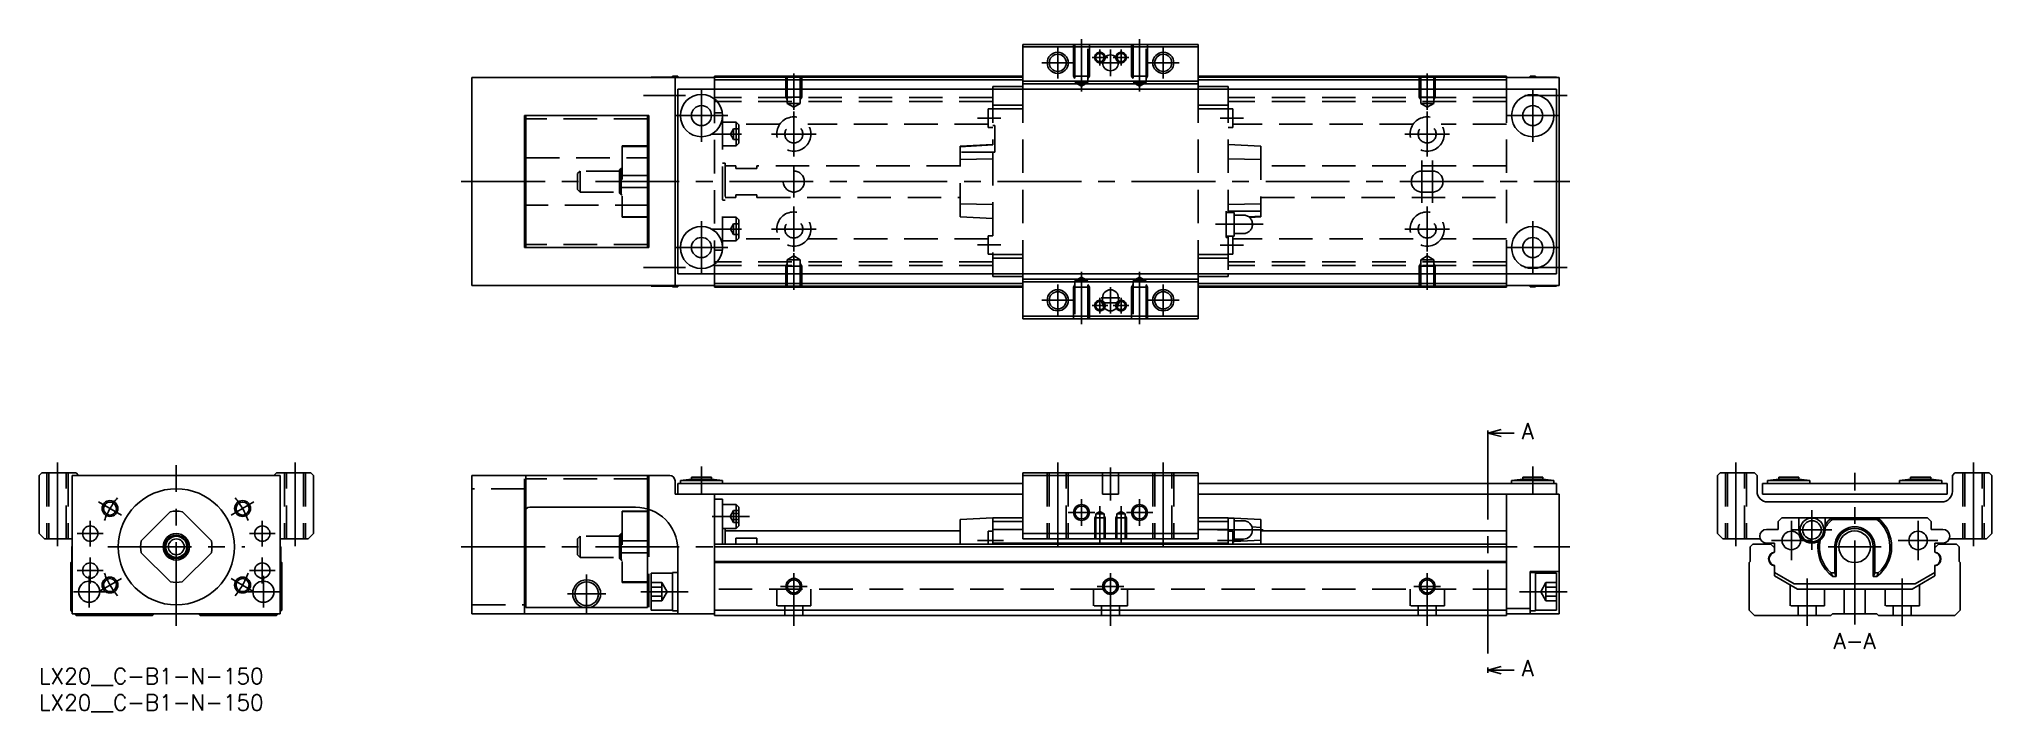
# Model space of a CAD drawing. Extents: x 0 to 370, y -8 to 119.
import ezdxf

# ---------------------------------------------------------------- set-up
doc = ezdxf.new("R2010")
doc.units = 0
doc.header["$LTSCALE"] = 0.5
doc.linetypes.add('CENTER', pattern=[50.8, 31.75, -6.35, 6.35, -6.35])
doc.linetypes.add('DASHED', pattern=[19.05, 12.7, -6.35])
doc.layers.get('0').update_dxf_attribs({"linetype": 'CONTINUOUS'})
for name, color, linetype in [('MSM_CENTER', 1, 'CENTER'), ('MSM_CONTINUOUS', 7, 'CONTINUOUS'), ('MSM_DASHED', 4, 'DASHED'), ('MSM_NARROW', 5, 'CONTINUOUS'), ('MSM_PART_NUMBER', 7, 'CONTINUOUS')]:
    doc.layers.add(name, color=color, linetype=linetype)
doc.styles.get("Standard").update_dxf_attribs({"font": 'txt.shx', "height": 1, "bigfont": 'bigfont.shx'})

# ---------------------------------------------------------------- blocks, each defined once
blk = doc.blocks.new('*U2')
at = {"layer": 'MSM_PART_NUMBER'}
blk.add_text('LX20__C-B1-N-150', height=3, dxfattribs=at).set_placement((0, -3))
blk = doc.blocks.new('*U3')
at = {"layer": 'MSM_PART_NUMBER'}
blk.add_text('LX20__C-B1-N-150', height=3, dxfattribs=at).set_placement((0, -8))

msp = doc.modelspace()

# ---------------------------------------------------------------- linework, layer by layer
for p, q in [((180.7, 110.2), (180.7, 109.7)), ((225.3, 110.2), (225.3, 109.7)), ((180.7, 74.7), (180.7, 74.2)), ((225.3, 74.7), (225.3, 74.2))]:
    msp.add_line(p, q)
at = {"layer": 'MSM_CENTER'}
for p, q in [((197.5, 119.2), (197.5, 109.29)), ((208.5, 119.2), (208.5, 109.29)), ((193, 117.7), (193, 111.7)), ((199.5, 115.7), (202.5, 115.7)), ((201, 117.2), (201, 114.2)), ((203, 112.2), (203, 117.2)), ((206.5, 115.7), (203.5, 115.7)), ((205, 117.2), (205, 114.2)), ((213, 117.7), (213, 111.7)), ((143, 112.7), (143, 105.79)), ((190, 114.7), (196, 114.7)), ((201, 114.7), (205, 114.7)), ((210, 114.7), (216, 114.7)), ((263, 112.7), (263, 105.79)), ((114.5, 108.5), (122.5, 108.5)), ((125.5, 99.7), (125.5, 109.7)), ((281.5, 108.5), (289.5, 108.5)), ((283, 99.7), (283, 109.7)), ((120.5, 104.7), (130.5, 104.7)), ((143, 96.95), (143, 105.45)), ((177.8, 104.2), (182.2, 104.2)), ((223.8, 104.2), (228.2, 104.2)), ((263, 96.95), (263, 105.45)), ((278, 104.7), (288, 104.7)), ((127.5, 101.2), (133.1, 101.2)), ((138.75, 101.2), (147.25, 101.2)), ((258.75, 101.2), (267.25, 101.2)), ((143, 89.2), (143, 95.2)), ((262, 96.2), (262, 88.2)), ((264, 96.2), (264, 88.2)), ((80, 92.2), (290, 92.2)), ((143, 78.95), (143, 87.45)), ((263, 78.95), (263, 87.45)), ((125.5, 74.7), (125.5, 84.7)), ((127.5, 83.2), (133.1, 83.2)), ((138.75, 83.2), (147.25, 83.2)), ((231.9, 84.1), (222.9, 84.1)), ((258.75, 83.2), (267.25, 83.2)), ((283, 74.7), (283, 84.7)), ((120.5, 79.7), (130.5, 79.7)), ((143, 71.7), (143, 78.61)), ((177.8, 80.2), (182.2, 80.2)), ((223.8, 80.15), (228.2, 80.15)), ((263, 71.7), (263, 78.61)), ((278, 79.7), (288, 79.7)), ((114.5, 75.9), (122.5, 75.9)), ((197.5, 65.2), (197.5, 75.11)), ((208.5, 65.2), (208.5, 75.11)), ((281.5, 75.9), (289.5, 75.9)), ((193, 66.7), (193, 72.7)), ((203, 72.2), (203, 67.2)), ((213, 66.7), (213, 72.7)), ((190, 69.7), (196, 69.7)), ((199.5, 68.7), (202.5, 68.7)), ((201, 67.2), (201, 70.2)), ((201.25, 70.2), (204.75, 70.2)), ((201.25, 69.2), (204.75, 69.2)), ((206.5, 68.7), (203.5, 68.7)), ((205, 67.2), (205, 70.2)), ((210, 69.7), (216, 69.7)), ((274.5, 44.04), (274.5, 0.13)), ((3.5, 39), (3.5, 22.5)), ((26, 8), (26, 38.5)), ((48.5, 39), (48.5, 22.5)), ((125.5, 33), (125.5, 38.2)), ((193, 39), (193, 22.5)), ((203, 38), (203, 31.8)), ((213, 39), (213, 22.5)), ((283, 33), (283, 38.2)), ((321.5, 39), (321.5, 22.5)), ((344, 8.3), (344, 37)), ((366.5, 39), (366.5, 22.5)), ((11.28, 31.5), (15.61, 29)), ((40.72, 31.5), (36.39, 29)), ((197.5, 27), (197.5, 32)), ((201, 30.7), (201, 23.5)), ((205, 30.7), (205, 23.5)), ((208.5, 27), (208.5, 32)), ((335.9, 22.45), (335.9, 29.95)), ((9.7, 23.05), (9.7, 27.95)), ((42.3, 23.05), (42.3, 27.95)), ((127.5, 28.75), (134.6, 28.75)), ((195, 29.5), (200, 29.5)), ((206, 29.5), (211, 29.5)), ((231.9, 26.2), (223.3, 26.2)), ((332, 20.45), (332, 27.95)), ((332.15, 26.2), (339.65, 26.2)), ((356, 20.45), (356, 27.95)), ((7.25, 25.5), (12.15, 25.5)), ((13, 23), (39, 23)), ((39.85, 25.5), (44.75, 25.5)), ((80, 23), (290, 23)), ((177.8, 24.2), (182.7, 24.2)), ((223.3, 24.2), (228.2, 24.2)), ((328.25, 24.2), (335.75, 24.2)), ((339, 23), (349, 23)), ((352.25, 24.2), (359.75, 24.2)), ((7.25, 18.5), (12.15, 18.5)), ((9.7, 16.05), (9.7, 20.95)), ((39.85, 18.5), (44.75, 18.5)), ((42.3, 16.05), (42.3, 20.95)), ((9.5, 11.5), (9.5, 17.5)), ((15.61, 17), (11.28, 14.5)), ((36.39, 17), (40.72, 14.5)), ((42.5, 11.5), (42.5, 17.5)), ((103.75, 10.45), (103.75, 17.75)), ((140.5, 15.5), (145.5, 15.5)), ((143, 8), (143, 18)), ((200.5, 15.5), (205.5, 15.5)), ((203, 8), (203, 18)), ((260.5, 15.5), (265.5, 15.5)), ((263, 8), (263, 18)), ((335, 8), (335, 17)), ((353, 8), (353, 17)), ((6.5, 14.5), (12.5, 14.5)), ((39.5, 14.5), (45.5, 14.5)), ((100.1, 14.1), (107.4, 14.1)), ((114, 14.5), (123, 14.5)), ((289.5, 14.5), (280.5, 14.5))]:
    msp.add_line(p, q, dxfattribs=at)
for start, end in [(140.1188, 159.8812), (20.1188, 39.8812), (200.1188, 219.8812), (320.1188, 339.8812)]:
    msp.add_arc((26, 23), 14.5, start, end, dxfattribs=at)
at = {"layer": 'MSM_CONTINUOUS'}
for p, q in [((186.4, 118.2), (219.6, 118.2)), ((186.4, 109.7), (186.4, 118.2)), ((186.4, 117.7), (219.6, 117.7)), ((219.6, 109.7), (219.6, 118.2)), ((128, 111.9), (82, 111.9)), ((82, 72.5), (82, 111.9)), ((116, 112), (116, 111.9)), ((120, 112), (116, 112)), ((120, 112.15), (120, 111.9)), ((121, 112.15), (120, 112.15)), ((120.5, 72.5), (120.5, 111.9)), ((121, 112.15), (121, 111.9)), ((128, 109.7), (128, 112.2)), ((186.4, 112.2), (128, 112.2)), ((186.4, 112), (128, 112)), ((186.4, 111.5), (128, 111.5)), ((186.4, 111.2), (219.6, 111.2)), ((278, 112.2), (219.6, 112.2)), ((278, 112), (219.6, 112)), ((278, 111.5), (219.6, 111.5)), ((278, 112.2), (278, 109.7)), ((288, 111.9), (278, 111.9)), ((283.5, 112.15), (282.5, 112.15)), ((282.5, 112.15), (282.5, 111.9)), ((283.5, 112.15), (283.5, 111.9)), ((287.5, 112), (283.5, 112)), ((287.5, 112), (287.5, 111.9)), ((288, 111.9), (288, 72.5)), ((121, 74.7), (121, 109.7)), ((287.5, 109.7), (121, 109.7)), ((186.4, 110.2), (180.7, 110.2)), ((186.4, 110.7), (219.6, 110.7)), ((225.3, 110.2), (219.6, 110.2)), ((287.5, 74.7), (287.5, 109.7)), ((92, 104.7), (115.5, 104.7)), ((92, 79.7), (92, 104.7)), ((92.25, 104.7), (92.25, 79.7)), ((115.25, 104.7), (115.25, 79.7)), ((115.5, 104.7), (115.5, 79.7)), ((92, 96.7), (92.25, 96.7)), ((115.5, 98.95), (115.25, 98.95)), ((115.5, 98.86), (115.25, 98.86)), ((115.25, 93.32), (115.5, 93.32)), ((115.5, 91.08), (115.25, 91.08)), ((92.25, 87.7), (92, 87.7)), ((115.25, 85.54), (115.5, 85.54)), ((115.25, 85.45), (115.5, 85.45)), ((115.5, 79.7), (92, 79.7)), ((287.5, 74.7), (121, 74.7)), ((128, 72.2), (128, 74.7)), ((180.7, 74.2), (186.4, 74.2)), ((186.4, 74.7), (186.4, 66.2)), ((219.6, 74.7), (219.6, 66.2)), ((219.6, 74.2), (225.3, 74.2)), ((278, 74.7), (278, 72.2)), ((128, 72.5), (82, 72.5)), ((116, 72.5), (116, 72.4)), ((116, 72.4), (120, 72.4)), ((120, 72.5), (120, 72.25)), ((120, 72.25), (121, 72.25)), ((121, 72.5), (121, 72.25)), ((186.4, 72.9), (128, 72.9)), ((186.4, 72.4), (128, 72.4)), ((186.4, 72.2), (128, 72.2)), ((186.4, 73.7), (219.6, 73.7)), ((186.4, 73.2), (219.6, 73.2)), ((278, 72.9), (219.6, 72.9)), ((278, 72.4), (219.6, 72.4)), ((278, 72.2), (219.6, 72.2)), ((288, 72.5), (278, 72.5)), ((282.5, 72.5), (282.5, 72.25)), ((282.5, 72.25), (283.5, 72.25)), ((283.5, 72.5), (283.5, 72.25)), ((283.5, 72.4), (287.5, 72.4)), ((287.5, 72.5), (287.5, 72.4)), ((186.4, 66.7), (219.6, 66.7)), ((201.5, 70.2), (201.5, 69.2)), ((204.5, 69.2), (204.5, 70.2)), ((186.4, 66.2), (219.6, 66.2)), ((274.5, 44.54), (277, 45.21)), ((274.5, 45.04), (274.5, 44.04)), ((277, 43.87), (274.5, 44.54)), ((274.5, 44.54), (279.5, 44.54)), ((0.5, 37), (0, 36.5)), ((7, 37), (0.5, 37)), ((7.5, 36.5), (7, 37)), ((45, 37), (44.5, 36.5)), ((51.5, 37), (45, 37)), ((52, 36.5), (51.5, 37)), ((186.4, 37), (219.6, 37)), ((186.4, 24.5), (186.4, 37)), ((219.6, 24.5), (219.6, 37)), ((318, 36.5), (318.5, 37)), ((318.5, 37), (325, 37)), ((325, 37), (325.5, 36.5)), ((362.5, 36.5), (363, 37)), ((363, 37), (369.5, 37)), ((369.5, 37), (370, 36.5)), ((0, 36.5), (0, 25.5)), ((6.3, 36.5), (6.3, 10.3)), ((45.7, 36.5), (6.3, 36.5)), ((45.7, 36.5), (45.7, 10.3)), ((52, 25.5), (52, 36.5)), ((82, 36.5), (82, 10.3)), ((119.5, 36.5), (82, 36.5)), ((120.5, 33), (120.5, 35.5)), ((121, 35), (121, 33)), ((186.4, 35), (121, 35)), ((123.6, 35.8), (121.5, 35.55)), ((129.5, 35.55), (121.5, 35.55)), ((121.5, 35.55), (121.5, 35)), ((123.6, 36.2), (123.6, 35.8)), ((127.4, 36.2), (123.6, 36.2)), ((127.4, 35.8), (123.6, 35.8)), ((127.4, 35.8), (127.4, 36.2)), ((129.5, 35.55), (127.4, 35.8)), ((129.5, 35), (129.5, 35.55)), ((186.4, 36.5), (219.6, 36.5)), ((287.5, 35), (219.6, 35)), ((281.1, 35.8), (279, 35.55)), ((279, 35.55), (279, 35)), ((287, 35.55), (279, 35.55)), ((281.1, 36.2), (281.1, 35.8)), ((284.9, 36.2), (281.1, 36.2)), ((284.9, 35.8), (281.1, 35.8)), ((284.9, 35.8), (284.9, 36.2)), ((287, 35.55), (284.9, 35.8)), ((287, 35), (287, 35.55)), ((287.5, 33), (287.5, 35)), ((318, 25.5), (318, 36.5)), ((325.5, 36.5), (325.5, 33.5)), ((326.5, 35), (361.5, 35)), ((326.5, 35), (326.5, 33)), ((329.6, 35.8), (327.5, 35.55)), ((335.5, 35.55), (327.5, 35.55)), ((327.5, 35.55), (327.5, 35)), ((333.4, 36.2), (329.6, 36.2)), ((329.6, 36.2), (329.6, 35.8)), ((333.4, 35.8), (329.6, 35.8)), ((333.4, 35.8), (333.4, 36.2)), ((335.5, 35.55), (333.4, 35.8)), ((335.5, 35), (335.5, 35.55)), ((354.6, 35.8), (352.5, 35.55)), ((360.5, 35.55), (352.5, 35.55)), ((352.5, 35.55), (352.5, 35)), ((358.4, 36.2), (354.6, 36.2)), ((354.6, 36.2), (354.6, 35.8)), ((358.4, 35.8), (354.6, 35.8)), ((358.4, 35.8), (358.4, 36.2)), ((360.5, 35.55), (358.4, 35.8)), ((360.5, 35), (360.5, 35.55)), ((361.5, 35), (361.5, 33)), ((362.5, 33.5), (362.5, 36.5)), ((370, 36.5), (370, 25.5)), ((24.88, 29.66), (19.34, 24.12)), ((32.66, 24.12), (27.12, 29.66)), ((92.25, 30.16), (92.25, 11.5)), ((113, 30.5), (93, 30.5)), ((115.25, 30.18), (115.25, 11.5)), ((115.5, 29.75), (115.25, 29.75)), ((115.5, 29.66), (115.25, 29.66)), ((115.5, 30.1), (115.5, 27.42)), ((186.4, 33), (120.5, 33)), ((128, 33), (128, 10)), ((129.5, 32), (128, 32)), ((129.5, 23.5), (129.5, 32)), ((132.1, 31), (129.5, 31)), ((132.6, 30.5), (132.1, 31)), ((132.1, 31), (132.1, 26.5)), ((132.6, 30.5), (132.6, 27)), ((288, 33), (219.6, 33)), ((278, 33), (278, 10)), ((288, 33), (288, 10.3)), ((361.5, 33), (326.5, 33)), ((327.5, 31.5), (360.5, 31.5)), ((92, 29.5), (92, 10.3)), ((92, 27.42), (92.25, 27.42)), ((115.25, 27.42), (115.5, 27.42)), ((129.5, 26.5), (132.1, 26.5)), ((130, 26.5), (130, 23.5)), ((174.5, 26), (130, 26)), ((132.1, 26.5), (132.6, 27)), ((174.5, 28.2), (180.7, 28.5)), ((174.5, 23.5), (174.5, 28.2)), ((180.7, 25.95), (179.8, 25.95)), ((179.8, 25.95), (179.8, 23.5)), ((180.7, 28.5), (186.4, 28.5)), ((180.7, 28.5), (180.7, 23.5)), ((180.7, 27.79), (186.4, 27.79)), ((180.7, 26.3), (186.4, 26.3)), ((219.6, 28.5), (225.3, 28.5)), ((219.6, 27.79), (225.3, 27.79)), ((219.6, 26.3), (225.3, 26.3)), ((225.3, 28.5), (226.32, 28.45)), ((225.3, 28.5), (225.3, 23.5)), ((226.4, 28.45), (225.3, 28.45)), ((226.2, 25.95), (225.3, 25.95)), ((226.2, 25.95), (226.2, 23.5)), ((226.4, 28.45), (231.5, 28.2)), ((226.4, 23.95), (226.4, 28.45)), ((228.15, 27.95), (226.4, 27.95)), ((231.5, 26.63), (229.8, 26.79)), ((231.5, 28.2), (231.5, 23.5)), ((278, 26), (231.5, 26)), ((329.5, 26.3), (327.3, 26.3)), ((330.21, 28.5), (329.5, 27.79)), ((329.5, 27.79), (329.5, 26.3)), ((357.79, 28.5), (330.21, 28.5)), ((333.4, 26.2), (333.4, 28.5)), ((338.4, 28.5), (338.4, 26.2)), ((339.67, 28.5), (339.81, 28.2)), ((348.19, 28.2), (339.81, 28.2)), ((348.19, 28.2), (348.33, 28.5)), ((358.5, 27.79), (357.79, 28.5)), ((358.5, 26.3), (358.5, 27.79)), ((360.7, 26.3), (358.5, 26.3)), ((0, 25.5), (1, 24.5)), ((1, 24.5), (6.3, 24.5)), ((6.2, 23), (6.3, 23.1)), ((6.2, 20.2), (6.2, 23)), ((45.7, 24.5), (51, 24.5)), ((45.7, 23.1), (45.8, 23)), ((45.8, 23), (45.8, 20.2)), ((51, 24.5), (52, 25.5)), ((121, 10.3), (121, 22.5)), ((278, 23.5), (128, 23.5)), ((278, 23), (128, 23)), ((132, 24.66), (136, 24.66)), ((132, 24.66), (132, 23.5)), ((136, 24.66), (136, 23.5)), ((180.7, 23.7), (225.3, 23.7)), ((186.4, 25.5), (219.6, 25.5)), ((186.4, 24.5), (219.6, 24.5)), ((226.2, 23.95), (226.4, 23.95)), ((226.4, 24.45), (228.15, 24.45)), ((226.4, 24.03), (231.5, 24.23)), ((319, 24.5), (318, 25.5)), ((326.1, 24.5), (319, 24.5)), ((324.2, 23), (324.7, 23.5)), ((324.2, 20.2), (324.2, 23)), ((324.7, 23.5), (328.1, 23.5)), ((327.3, 23.7), (328.8, 23.7)), ((328.1, 23.5), (328.8, 22.8)), ((328.8, 23.7), (328.8, 21.96)), ((340.21, 22.68), (340.21, 18.04)), ((340.5, 23), (340.5, 17.38)), ((347.5, 23), (347.5, 17.38)), ((347.79, 18.04), (347.79, 22.68)), ((359.2, 23.7), (360.7, 23.7)), ((359.2, 21.96), (359.2, 23.7)), ((359.2, 22.8), (359.9, 23.5)), ((359.9, 23.5), (363.3, 23.5)), ((369, 24.5), (361.9, 24.5)), ((363.3, 23.5), (363.8, 23)), ((363.8, 23), (363.8, 20.2)), ((370, 25.5), (369, 24.5)), ((6, 20), (6.2, 20.2)), ((6, 11), (6, 20)), ((19.34, 21.88), (24.88, 16.34)), ((27.12, 16.34), (32.66, 21.88)), ((45.8, 20.2), (46, 20)), ((46, 20), (46, 11)), ((278, 20.2), (128, 20.2)), ((278, 20), (128, 20)), ((324, 20), (324.2, 20.2)), ((324, 11), (324, 20)), ((328.8, 19.44), (328.8, 17.5)), ((359.2, 17.5), (359.2, 19.44)), ((363.8, 20.2), (364, 20)), ((364, 20), (364, 11)), ((120, 18), (116, 18)), ((116, 18), (116, 11)), ((121, 18.15), (120, 18.15)), ((120, 18.15), (120, 10.85)), ((288, 18.3), (282.5, 18.3)), ((282.5, 18.3), (282.5, 10.3)), ((283.5, 18.15), (282.5, 18.15)), ((283.5, 18.15), (283.5, 10.85)), ((287.5, 18), (283.5, 18)), ((287.5, 18), (287.5, 11)), ((328.8, 18.16), (332.54, 16)), ((328.8, 17.5), (333.13, 15)), ((332.54, 16), (355.46, 16)), ((333.13, 15), (354.87, 15)), ((340.21, 18.04), (339.53, 18.04)), ((340.5, 17.38), (339.83, 17.38)), ((340.21, 18.04), (340.5, 17.38)), ((347.5, 17.38), (347.79, 18.04)), ((348.17, 17.38), (347.5, 17.38)), ((348.47, 18.04), (347.79, 18.04)), ((354.87, 15), (359.2, 17.5)), ((355.46, 16), (359.2, 18.16)), ((103.24, 11.5), (92.25, 11.5)), ((115.25, 11.5), (104.26, 11.5)), ((282.5, 11.3), (278, 11.3)), ((6.3, 10.7), (6, 11)), ((45.7, 10.3), (6.3, 10.3)), ((7, 10), (6.7, 10.3)), ((21.5, 10), (7, 10)), ((21.8, 10.3), (21.5, 10)), ((30.5, 10), (30.2, 10.3)), ((45, 10), (30.5, 10)), ((45.3, 10.3), (45, 10)), ((46, 11), (45.7, 10.7)), ((82, 10.3), (128, 10.3)), ((116, 11), (120, 11)), ((120, 10.85), (121, 10.85)), ((278, 11), (128, 11)), ((278, 10), (128, 10)), ((288, 10.3), (278, 10.3)), ((282.5, 10.85), (283.5, 10.85)), ((283.5, 11), (287.5, 11)), ((325, 10), (324, 11)), ((339.5, 10), (325, 10)), ((339.8, 10.3), (339.5, 10)), ((348.2, 10.3), (339.8, 10.3)), ((348.5, 10), (348.2, 10.3)), ((363, 10), (348.5, 10)), ((364, 11), (363, 10)), ((274.5, -0.37), (277, 0.3)), ((274.5, 0.13), (274.5, -0.87)), ((277, -1.04), (274.5, -0.37)), ((274.5, -0.37), (279.5, -0.37))]:
    msp.add_line(p, q, dxfattribs=at)
for centre, radius in [((193, 114.7), 1.62), ((203, 114.7), 1.5), ((213, 114.7), 1.62), ((125.5, 104.7), 4), ((283, 104.7), 4), ((125.5, 104.7), 1.9), ((283, 104.7), 1.9), ((125.5, 79.7), 4), ((125.5, 79.7), 1.9), ((283, 79.7), 4), ((283, 79.7), 1.9), ((193, 69.7), 1.62), ((213, 69.7), 1.62), ((26, 23), 11), ((13.44, 30.25), 1.23), ((38.56, 30.25), 1.23), ((197.5, 29.5), 1.23), ((208.5, 29.5), 1.23), ((9.7, 25.5), 1.45), ((42.3, 25.5), 1.45), ((332, 24.2), 1.75), ((335.9, 26.2), 2.25), ((335.9, 26.2), 1.75), ((344, 23), 3), ((356, 24.2), 1.75), ((26, 23), 2.5), ((26, 23), 2.2), ((26, 23), 2), ((26, 23), 1.5), ((9.7, 18.5), 1.45), ((42.3, 18.5), 1.45), ((9.5, 14.5), 2), ((13.44, 15.75), 1.23), ((38.56, 15.75), 1.23), ((42.5, 14.5), 2), ((103.75, 14.1), 2.65), ((103.75, 14.1), 2.25), ((143, 15.5), 1.23), ((203, 15.5), 1.23), ((263, 15.5), 1.23)]:
    msp.add_circle(centre, radius, dxfattribs=at)
for centre, radius, start, end in [((203, 70.2), 1.5, 0, 180), ((203, 69.2), 1.5, 180, 0), ((119.5, 35.5), 1, 0, 90), ((327.5, 33.5), 2, 180, 270), ((360.5, 33.5), 2, 270, 0), ((26, 23), 6.75, 80.4309, 99.5691), ((93, 29.5), 1, 90, 180), ((113, 22.5), 8, 0, 90), ((228.15, 26.2), 1.75, 270, 90), ((327.3, 25), 1.3, 90, 270), ((335.9, 26.2), 2.5, 180, 0), ((344, 23), 7, 128.2132, 143.1301), ((344, 23), 6.68, 128.8735, 147.0286), ((344, 23), 3.8, 355.1074, 184.8926), ((344, 23), 3.5, 0, 180), ((344, 23), 7, 306.5962, 51.7868), ((344, 23), 6.68, 312.0402, 51.1265), ((360.7, 25), 1.3, 270, 90), ((26, 23), 6.75, 170.4309, 189.5691), ((26, 23), 6.75, 350.4309, 9.5691), ((344, 23), 7, 171.8617, 233.4038), ((344, 23), 6.68, 169.3812, 227.9598), ((329, 20.7), 1.32, 98.7147, 261.2853), ((329.1, 20.7), 1.3, 103.3424, 256.6576), ((359, 20.7), 1.32, 278.7147, 81.2853), ((358.9, 20.7), 1.3, 283.3424, 76.6576), ((26, 23), 6.75, 260.4309, 279.5691), ((345.07, 20.13), 5.92, 200.6125, 207.6426), ((337.81, 22.42), 11.52, 334.0671, 337.6778)]:
    msp.add_arc(centre, radius, start, end, dxfattribs=at)
at = {"layer": 'MSM_DASHED'}
for p, q in [((196, 118.2), (196, 112.2)), ((196.27, 118.2), (196.27, 111)), ((198.73, 111), (198.73, 118.2)), ((199, 118.2), (199, 112.2)), ((207, 118.2), (207, 112.2)), ((207.27, 118.2), (207.27, 111)), ((209.73, 111), (209.73, 118.2)), ((210, 118.2), (210, 112.2)), ((141.5, 112.2), (141.5, 108.2)), ((141.77, 107), (141.77, 112.2)), ((144.23, 112.2), (144.23, 107)), ((144.5, 112.2), (144.5, 108.2)), ((199, 112.2), (196, 112.2)), ((196, 112.2), (196.27, 111.73)), ((196.27, 111), (197.5, 110.29)), ((198.73, 111), (196.27, 111)), ((197.5, 110.29), (198.73, 111)), ((199, 112.2), (198.73, 111.73)), ((210, 112.2), (207, 112.2)), ((207, 112.2), (207.27, 111.73)), ((207.27, 111), (208.5, 110.29)), ((209.73, 111), (207.27, 111)), ((208.5, 110.29), (209.73, 111)), ((210, 112.2), (209.73, 111.73)), ((261.5, 112.2), (261.5, 108.2)), ((261.77, 107), (261.77, 112.2)), ((264.23, 112.2), (264.23, 107)), ((264.5, 112.2), (264.5, 108.2)), ((128, 74.7), (128, 109.7)), ((180.7, 108.1), (128, 108.1)), ((180.7, 107.4), (128, 107.4)), ((144.5, 108.2), (141.5, 108.2)), ((141.5, 108.2), (141.77, 107.73)), ((144.5, 108.2), (144.23, 107.73)), ((180.7, 109.7), (180.7, 99.13)), ((186.4, 109.7), (186.4, 74.7)), ((219.6, 109.7), (219.6, 74.7)), ((225.3, 109.7), (225.3, 86.6)), ((278, 108.1), (225.3, 108.1)), ((278, 107.4), (225.3, 107.4)), ((261.5, 108.2), (261.77, 107.73)), ((264.5, 108.2), (261.5, 108.2)), ((264.5, 108.2), (264.23, 107.73)), ((278, 109.7), (278, 74.7)), ((115.25, 104.1), (92.25, 104.1)), ((129.5, 105.2), (128, 105.2)), ((129.5, 79.2), (129.5, 105.2)), ((144.23, 107), (141.77, 107)), ((143, 106.29), (141.77, 107)), ((144.23, 107), (143, 106.29)), ((179.8, 105.95), (179.8, 102.45)), ((180.7, 105.95), (179.8, 105.95)), ((180.7, 106.7), (186.4, 106.7)), ((180.7, 105.99), (186.4, 105.99)), ((219.6, 106.7), (225.3, 106.7)), ((219.6, 105.99), (225.3, 105.99)), ((226.2, 105.95), (225.3, 105.95)), ((226.2, 105.95), (226.2, 102.45)), ((264.23, 107), (261.77, 107)), ((263, 106.29), (261.77, 107)), ((264.23, 107), (263, 106.29)), ((132.1, 103.45), (129.5, 103.45)), ((131.6, 102.2), (131.02, 101.2)), ((131.6, 100.2), (131.02, 101.2)), ((131.6, 102.2), (131.6, 100.2)), ((131.6, 102.2), (132.6, 102.2)), ((131.6, 101.2), (132.6, 101.2)), ((131.6, 100.2), (132.6, 100.2)), ((132.1, 103.45), (132.1, 98.95)), ((132.6, 102.95), (132.1, 103.45)), ((140.34, 103.07), (132.48, 103.07)), ((132.6, 102.95), (132.6, 99.45)), ((179.8, 103.07), (145.66, 103.07)), ((179.8, 102.45), (180.7, 102.45)), ((181.1, 102.8), (180.7, 102.8)), ((181.1, 102.8), (181.1, 97.8)), ((225.3, 102.45), (226.2, 102.45)), ((260.34, 103.07), (226.2, 103.07)), ((278, 103.07), (265.66, 103.07)), ((92.25, 96.7), (115.5, 96.7)), ((110.5, 98.95), (110.5, 85.45)), ((115.25, 98.95), (110.5, 98.95)), ((115.25, 98.86), (110.5, 98.86)), ((129.5, 98.95), (132.1, 98.95)), ((132.1, 98.95), (132.6, 99.45)), ((180.7, 99.2), (174.5, 98.88)), ((180.7, 99.13), (174.5, 98.76)), ((174.5, 85.52), (174.5, 98.88)), ((181.1, 97.8), (174.5, 97.8)), ((180.7, 96.53), (174.5, 96.39)), ((180.7, 97.8), (180.7, 74.7)), ((231.5, 98.88), (225.3, 99.2)), ((231.5, 96.39), (225.3, 96.53)), ((231.5, 98.88), (231.5, 85.52)), ((102.5, 94.2), (102, 93.7)), ((102, 93.7), (102, 90.7)), ((110, 94.2), (102.5, 94.2)), ((102.5, 94.2), (102.5, 90.2)), ((110.3, 94.7), (110, 94.4)), ((110, 94.4), (110, 90)), ((110.5, 94.7), (110.3, 94.7)), ((110.3, 94.7), (110.3, 89.7)), ((110.5, 93.32), (115.25, 93.32)), ((130, 95.7), (129.5, 95.7)), ((130, 95.7), (130, 88.7)), ((132, 95.2), (130, 95.2)), ((132, 95.2), (132, 94.7)), ((136, 94.7), (132, 94.7)), ((136, 95.2), (136, 94.7)), ((174.5, 95.2), (136, 95.2)), ((278, 95.2), (231.5, 95.2)), ((264, 94.2), (262, 94.2)), ((102, 90.7), (102.5, 90.2)), ((102.5, 90.2), (110, 90.2)), ((110, 90), (110.3, 89.7)), ((110.3, 89.7), (110.5, 89.7)), ((115.25, 91.08), (110.5, 91.08)), ((130, 89.2), (132, 89.2)), ((132, 89.7), (136, 89.7)), ((132, 89.7), (132, 89.2)), ((136, 89.7), (136, 89.2)), ((136, 89.2), (174.5, 89.2)), ((231.5, 89.2), (278, 89.2)), ((262, 90.2), (264, 90.2)), ((115.5, 87.7), (92.25, 87.7)), ((110.5, 85.54), (115.25, 85.54)), ((110.5, 85.45), (115.25, 85.45)), ((129.5, 88.7), (130, 88.7)), ((132.1, 85.45), (129.5, 85.45)), ((132.6, 84.95), (132.1, 85.45)), ((132.1, 85.45), (132.1, 80.95)), ((174.5, 88.01), (180.7, 87.87)), ((174.5, 85.52), (180.7, 85.2)), ((231.5, 86.6), (224.9, 86.6)), ((224.9, 86.6), (224.9, 81.6)), ((226.4, 86.35), (224.9, 86.35)), ((225.3, 87.87), (231.5, 88.01)), ((226.4, 81.85), (226.4, 86.35)), ((228.15, 85.85), (226.4, 85.85)), ((229.2, 85.5), (231.5, 85.64)), ((229.31, 85.41), (231.5, 85.52)), ((131.6, 84.2), (131.02, 83.2)), ((131.6, 82.2), (131.02, 83.2)), ((131.6, 84.2), (132.6, 84.2)), ((131.6, 84.2), (131.6, 82.2)), ((131.6, 83.2), (132.6, 83.2)), ((131.6, 82.2), (132.6, 82.2)), ((132.1, 80.95), (132.6, 81.45)), ((132.6, 84.95), (132.6, 81.45)), ((179.8, 81.95), (179.8, 78.45)), ((180.7, 81.95), (179.8, 81.95)), ((224.9, 81.85), (226.4, 81.85)), ((225.3, 81.6), (224.9, 81.6)), ((225.3, 81.85), (225.3, 74.7)), ((226.2, 81.85), (226.2, 78.45)), ((226.4, 82.35), (228.15, 82.35)), ((115.25, 80.3), (92.25, 80.3)), ((129.5, 79.2), (128, 79.2)), ((129.5, 80.95), (132.1, 80.95)), ((140.34, 81.33), (132.48, 81.33)), ((143, 78.11), (141.77, 77.4)), ((144.23, 77.4), (143, 78.11)), ((179.8, 81.33), (145.66, 81.33)), ((179.8, 78.45), (180.7, 78.45)), ((180.7, 78.41), (186.4, 78.41)), ((219.6, 78.41), (225.3, 78.41)), ((225.3, 78.45), (226.2, 78.45)), ((260.34, 81.33), (226.2, 81.33)), ((263, 78.11), (261.77, 77.4)), ((264.23, 77.4), (263, 78.11)), ((278, 81.33), (265.66, 81.33)), ((180.7, 77), (128, 77)), ((180.7, 76.3), (128, 76.3)), ((141.5, 76.2), (141.77, 76.67)), ((144.5, 76.2), (141.5, 76.2)), ((141.5, 72.2), (141.5, 76.2)), ((141.77, 77.4), (141.77, 72.2)), ((144.23, 77.4), (141.77, 77.4)), ((144.23, 72.2), (144.23, 77.4)), ((144.5, 76.2), (144.23, 76.67)), ((144.5, 72.2), (144.5, 76.2)), ((180.7, 77.7), (186.4, 77.7)), ((197.5, 74.11), (196.27, 73.4)), ((198.73, 73.4), (197.5, 74.11)), ((208.5, 74.11), (207.27, 73.4)), ((209.73, 73.4), (208.5, 74.11)), ((219.6, 77.7), (225.3, 77.7)), ((278, 77), (225.3, 77)), ((278, 76.3), (225.3, 76.3)), ((261.5, 76.2), (261.77, 76.67)), ((264.5, 76.2), (261.5, 76.2)), ((261.5, 72.2), (261.5, 76.2)), ((264.23, 77.4), (261.77, 77.4)), ((261.77, 77.4), (261.77, 72.2)), ((264.23, 72.2), (264.23, 77.4)), ((264.5, 76.2), (264.23, 76.67)), ((264.5, 72.2), (264.5, 76.2)), ((196, 72.2), (196.27, 72.67)), ((199, 72.2), (196, 72.2)), ((196, 66.2), (196, 72.2)), ((198.73, 73.4), (196.27, 73.4)), ((196.27, 73.4), (196.27, 66.2)), ((198.73, 66.2), (198.73, 73.4)), ((199, 72.2), (198.73, 72.67)), ((199, 66.2), (199, 72.2)), ((207, 72.2), (207.27, 72.67)), ((210, 72.2), (207, 72.2)), ((207, 66.2), (207, 72.2)), ((209.73, 73.4), (207.27, 73.4)), ((207.27, 73.4), (207.27, 66.2)), ((209.73, 66.2), (209.73, 73.4)), ((210, 72.2), (209.73, 72.67)), ((210, 66.2), (210, 72.2)), ((1.5, 37), (1.5, 24.5)), ((1.88, 37), (1.88, 24.5)), ((5.12, 24.5), (5.12, 37)), ((5.5, 37), (5.5, 24.5)), ((46.5, 37), (46.5, 24.5)), ((46.88, 24.5), (46.88, 37)), ((50.12, 37), (50.12, 24.5)), ((50.5, 37), (50.5, 24.5)), ((191, 37), (191, 24.5)), ((191.38, 37), (191.38, 24.5)), ((194.62, 24.5), (194.62, 37)), ((195, 37), (195, 24.5)), ((201.5, 33), (201.5, 37)), ((204.5, 33), (204.5, 37)), ((211, 37), (211, 24.5)), ((211.38, 37), (211.38, 24.5)), ((214.62, 24.5), (214.62, 37)), ((215, 37), (215, 24.5)), ((319.5, 37), (319.5, 24.5)), ((319.88, 37), (319.88, 24.5)), ((323.12, 24.5), (323.12, 37)), ((323.5, 37), (323.5, 24.5)), ((364.5, 37), (364.5, 24.5)), ((364.88, 37), (364.88, 24.5)), ((368.12, 24.5), (368.12, 37)), ((368.5, 37), (368.5, 24.5)), ((92, 34), (82, 34)), ((92, 29.5), (92, 36.5)), ((92.25, 36.5), (92.25, 30.16)), ((115.25, 35.9), (92.25, 35.9)), ((115.25, 36.5), (115.25, 30.18)), ((115.5, 30.1), (115.5, 36.5)), ((115.25, 29.75), (110.5, 29.75)), ((110.5, 29.75), (110.5, 16.25)), ((115.25, 29.66), (110.5, 29.66)), ((131.6, 29.9), (130.93, 28.75)), ((131.6, 29.9), (131.6, 27.6)), ((131.6, 29.9), (132.6, 29.9)), ((201, 29.7), (200.22, 29.25)), ((201.78, 29.25), (201, 29.7)), ((201.5, 33), (204.5, 33)), ((205, 29.7), (204.22, 29.25)), ((205.78, 29.25), (205, 29.7)), ((115.5, 27.42), (115.5, 10.3)), ((131.6, 27.6), (130.93, 28.75)), ((131.6, 29.33), (132.6, 29.33)), ((131.6, 28.17), (132.6, 28.17)), ((131.6, 27.6), (132.6, 27.6)), ((200, 28.5), (200.22, 28.87)), ((200, 24.5), (200, 28.5)), ((200, 28.5), (202, 28.5)), ((200.22, 29.25), (200.22, 24.5)), ((201.78, 29.25), (200.22, 29.25)), ((201.78, 24.5), (201.78, 29.25)), ((202, 28.5), (201.78, 28.87)), ((202, 24.5), (202, 28.5)), ((204, 28.5), (204.22, 28.87)), ((204, 24.5), (204, 28.5)), ((204, 28.5), (206, 28.5)), ((204.22, 29.25), (204.22, 24.5)), ((205.78, 29.25), (204.22, 29.25)), ((205.78, 24.5), (205.78, 29.25)), ((206, 28.5), (205.78, 28.87)), ((206, 24.5), (206, 28.5)), ((102.5, 25), (102, 24.5)), ((102, 24.5), (102, 21.5)), ((110, 25), (102.5, 25)), ((102.5, 25), (102.5, 21)), ((110.3, 25.5), (110, 25.2)), ((110, 25.2), (110, 20.8)), ((110.5, 25.5), (110.3, 25.5)), ((110.3, 25.5), (110.3, 20.5)), ((110.5, 24.12), (115.5, 24.12)), ((102, 21.5), (102.5, 21)), ((102.5, 21), (110, 21)), ((110, 20.8), (110.3, 20.5)), ((110.3, 20.5), (110.5, 20.5)), ((115.5, 21.88), (110.5, 21.88)), ((110.5, 16.34), (115.5, 16.34)), ((110.5, 16.25), (115.5, 16.25)), ((118, 16.23), (116, 16.23)), ((118, 15.37), (116, 15.37)), ((118, 12.77), (118, 16.23)), ((118, 16.23), (119, 14.5)), ((278, 15), (128, 15)), ((139.75, 15), (139.75, 11.8)), ((146.25, 11.8), (146.25, 15)), ((199.75, 15), (199.75, 11.8)), ((206.25, 11.8), (206.25, 15)), ((259.75, 15), (259.75, 11.8)), ((266.25, 11.8), (266.25, 15)), ((285.5, 16.23), (284.5, 14.5)), ((285.5, 16.23), (285.5, 12.77)), ((285.5, 16.23), (287.5, 16.23)), ((285.5, 15.37), (287.5, 15.37)), ((331.75, 15.8), (331.75, 11.8)), ((338.25, 11.8), (338.25, 15)), ((342, 15), (342, 10.3)), ((346, 15), (346, 10.3)), ((349.75, 15), (349.75, 11.8)), ((356.25, 11.8), (356.25, 15.8)), ((82, 12), (92, 12)), ((104.26, 11.5), (103.24, 11.5)), ((118, 13.63), (116, 13.63)), ((118, 12.77), (116, 12.77)), ((118, 12.77), (119, 14.5)), ((146.25, 11.8), (139.75, 11.8)), ((141.3, 11.8), (141.3, 10)), ((144.7, 10), (144.7, 11.8)), ((206.25, 11.8), (199.75, 11.8)), ((201.3, 11.8), (201.3, 10)), ((204.7, 10), (204.7, 11.8)), ((266.25, 11.8), (259.75, 11.8)), ((261.3, 11.8), (261.3, 10)), ((264.7, 10), (264.7, 11.8)), ((285.5, 12.77), (284.5, 14.5)), ((285.5, 13.63), (287.5, 13.63)), ((285.5, 12.77), (287.5, 12.77)), ((338.25, 11.8), (331.75, 11.8)), ((333.3, 11.8), (333.3, 10)), ((336.7, 10), (336.7, 11.8)), ((356.25, 11.8), (349.75, 11.8)), ((351.3, 11.8), (351.3, 10)), ((354.7, 10), (354.7, 11.8))]:
    msp.add_line(p, q, dxfattribs=at)
for centre, radius in [((201, 115.7), 1), ((201, 115.7), 0.784), ((205, 115.7), 1), ((205, 115.7), 0.784), ((143, 101.2), 3.25), ((263, 101.2), 3.25), ((143, 101.2), 1.7), ((263, 101.2), 1.7), ((143, 92.2), 2), ((143, 83.2), 3.25), ((263, 83.2), 3.25), ((143, 83.2), 1.7), ((263, 83.2), 1.7), ((201, 68.7), 1), ((201, 68.7), 0.784), ((205, 68.7), 1), ((205, 68.7), 0.784)]:
    msp.add_circle(centre, radius, dxfattribs=at)
for centre, radius, start, end in [((262, 92.2), 2, 90, 270), ((264, 92.2), 2, 270, 90), ((228.15, 84.1), 1.75, 270, 90)]:
    msp.add_arc(centre, radius, start, end, dxfattribs=at)
at = {"layer": 'MSM_NARROW'}
for centre, radius in [((193, 114.7), 2), ((213, 114.7), 2), ((193, 69.7), 2), ((213, 69.7), 2), ((13.44, 30.25), 1.5), ((38.56, 30.25), 1.5), ((197.5, 29.5), 1.5), ((208.5, 29.5), 1.5), ((13.44, 15.75), 1.5), ((38.56, 15.75), 1.5), ((143, 15.5), 1.5), ((203, 15.5), 1.5), ((263, 15.5), 1.5)]:
    msp.add_circle(centre, radius, dxfattribs=at)

# ---------------------------------------------------------------- block references
at = {"layer": 'MSM_CONTINUOUS'}
for name in ['*U2', '*U3']:
    msp.add_blockref(name, (0, 0), dxfattribs=at)

# ---------------------------------------------------------------- texts
at = {"layer": 'MSM_PART_NUMBER'}
for s, p in [('A', (280.92, 43.41)), ('A-A', (340.01, 3.66)), ('A', (280.92, -1.5))]:
    msp.add_text(s, height=3, dxfattribs=at).set_placement(p)

doc.saveas('drawing.dxf')
